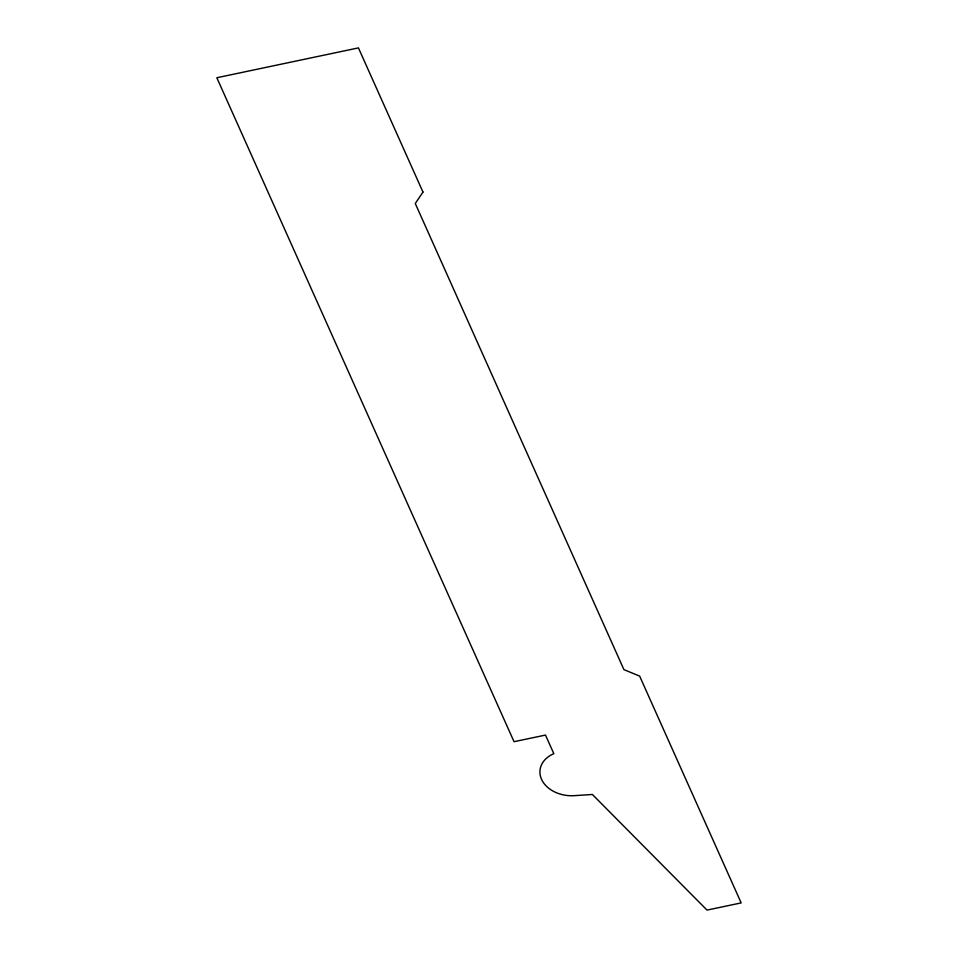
<?xml version="1.0" encoding="UTF-8"?>
<svg xmlns="http://www.w3.org/2000/svg" width="958" height="958" viewBox="0 0 958 958"><rect width="100%" height="100%" fill="white"/><g stroke="black" fill="none" stroke-linecap="round" stroke-linejoin="round"><path stroke-width="1.44" d="M422.969 192.067L415.269 203.503L623.921 669.63L639.657 676.12L741.169 902.903L707.016 910.1L592.391 794.481L574.189 795.667A29.961 22.345 5.9 0 1 541.773 779.836A29.961 22.345 5.9 0 1 553.82 753.671L545.485 735.073L514.039 741.696L216.831 77.742L358.436 47.9L422.969 192.067"/></g></svg>
